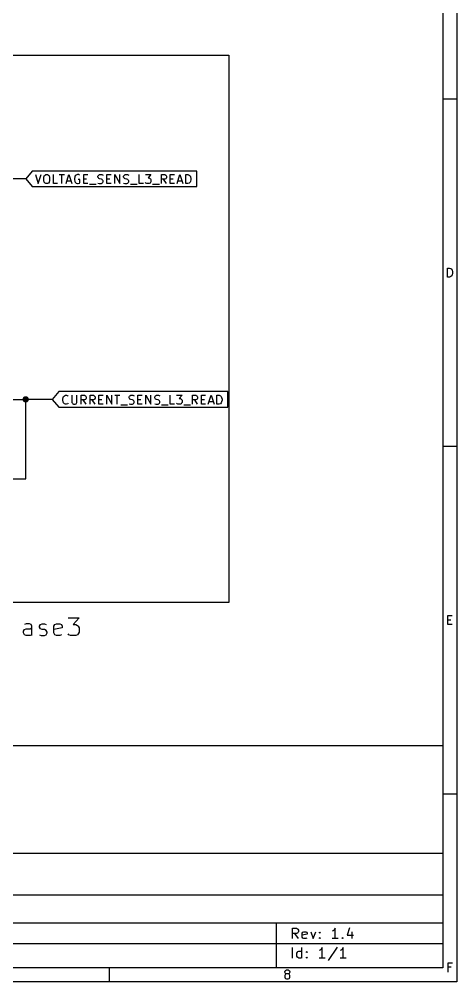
# Model space of a CAD drawing. Extents: x 0.4 to 16.1, y -11.3 to -0.4.
# Drawn here: x 13.66 to 16.14, y -11.3 to -5.85 of the extents above; entities that cross this region are included whole.
import ezdxf

# ---------------------------------------------------------------- set-up
doc = ezdxf.new("R2010")
doc.units = 0
doc.header["$MEASUREMENT"] = 0
for name, color, linetype in [('BLUE3', 171, 'CONTINUOUS'), ('GREEN3', 91, 'CONTINUOUS'), ('RED2', 1, 'CONTINUOUS')]:
    doc.layers.add(name, color=color, linetype=linetype)

msp = doc.modelspace()

# ---------------------------------------------------------------- linework, layer by layer
at = {"layer": 'BLUE3', "linetype": 'CONTINUOUS'}
for p, q in [((10.65, -6.05), (14.85, -6.05)), ((14.85, -6.05), (14.85, -9.15)), ((14.85, -9.15), (10.65, -9.15)), ((13.9405, -9.23776), (14.0024, -9.23776)), ((14.0024, -9.23776), (13.969, -9.27585)), ((13.6881, -9.31395), (13.6928, -9.30443)), ((13.6881, -9.32347), (13.6881, -9.31395)), ((13.6928, -9.333), (13.6881, -9.32347)), ((13.7024, -9.27109), (13.6928, -9.27585)), ((13.6928, -9.30443), (13.7024, -9.29967)), ((13.7214, -9.27109), (13.7024, -9.27109)), ((13.7024, -9.29967), (13.7262, -9.29967)), ((13.7309, -9.27585), (13.7214, -9.27109)), ((13.7262, -9.29967), (13.7357, -9.2949)), ((13.7357, -9.28538), (13.7309, -9.27585)), ((13.7357, -9.33776), (13.7357, -9.28538)), ((13.7786, -9.28538), (13.7833, -9.27585)), ((13.7786, -9.29014), (13.7786, -9.28538)), ((13.7833, -9.29967), (13.7786, -9.29014)), ((13.7833, -9.27585), (13.7928, -9.27109)), ((13.7928, -9.30443), (13.7833, -9.29967)), ((13.7928, -9.27109), (13.8071, -9.27109)), ((13.8071, -9.30443), (13.7928, -9.30443)), ((13.8071, -9.27109), (13.8167, -9.27585)), ((13.8167, -9.30919), (13.8071, -9.30443)), ((13.8214, -9.31871), (13.8167, -9.30919)), ((13.8167, -9.333), (13.8214, -9.32347)), ((13.8214, -9.32347), (13.8214, -9.31871)), ((13.8595, -9.28538), (13.8643, -9.27585)), ((13.8595, -9.32347), (13.8595, -9.28538)), ((13.9071, -9.2949), (13.8595, -9.30443)), ((13.8643, -9.333), (13.8595, -9.32347)), ((13.8643, -9.27585), (13.8738, -9.27109)), ((13.8738, -9.27109), (13.8928, -9.27109)), ((13.8928, -9.27109), (13.9024, -9.27585)), ((13.9024, -9.27585), (13.9071, -9.28538)), ((13.9071, -9.28538), (13.9071, -9.2949)), ((13.969, -9.27585), (13.9833, -9.27585)), ((13.9833, -9.27585), (13.9928, -9.28062)), ((13.9928, -9.28062), (13.9976, -9.28538)), ((13.9976, -9.28538), (14.0024, -9.2949)), ((14.0024, -9.31871), (13.9976, -9.32824)), ((14.0024, -9.2949), (14.0024, -9.31871)), ((13.7024, -9.33776), (13.6928, -9.333)), ((13.7262, -9.33776), (13.7024, -9.33776)), ((13.7357, -9.333), (13.7262, -9.33776)), ((13.7786, -9.333), (13.7881, -9.33776)), ((13.7881, -9.33776), (13.8071, -9.33776)), ((13.8071, -9.33776), (13.8167, -9.333)), ((13.8738, -9.33776), (13.8643, -9.333)), ((13.8928, -9.33776), (13.8738, -9.33776)), ((13.9024, -9.333), (13.8928, -9.33776)), ((13.9452, -9.333), (13.9405, -9.32824)), ((13.9547, -9.33776), (13.9452, -9.333)), ((13.9833, -9.33776), (13.9547, -9.33776)), ((13.9928, -9.333), (13.9833, -9.33776)), ((13.9976, -9.32824), (13.9928, -9.333))]:
    msp.add_line(p, q, dxfattribs=at)
at = {"layer": 'GREEN3', "linetype": 'CONTINUOUS'}
for p, q in [((13.7, -6.75), (13.6, -6.75)), ((13.55, -8), (13.7, -8)), ((13.7, -8.45), (13.7, -8)), ((13.85, -8), (13.7, -8)), ((13.2, -8.45), (13.7, -8.45))]:
    msp.add_line(p, q, dxfattribs=at)
at = {"layer": 'GREEN3', "const_width": 0.018}
msp.add_lwpolyline([(13.691, -8, 1), (13.709, -8, 1)], format="xyb", close=True, dxfattribs=at)
at = {"layer": 'RED2', "linetype": 'CONTINUOUS'}
for p, q in [((16.1413, -0.3937), (16.1413, -11.2993)), ((16.0626, -0.47244), (16.0626, -11.2206)), ((16.1413, -6.29921), (16.0626, -6.29921)), ((13.7375, -6.70624), (13.7, -6.75)), ((14.6696, -6.70624), (13.7375, -6.70624)), ((14.6696, -6.75), (14.6696, -6.70624)), ((13.7, -6.75), (13.7375, -6.79376)), ((13.7548, -6.7267), (13.7714, -6.7767)), ((13.7714, -6.7767), (13.7881, -6.7267)), ((13.8024, -6.74337), (13.8048, -6.73385)), ((13.8024, -6.76004), (13.8024, -6.74337)), ((13.8048, -6.76956), (13.8024, -6.76004)), ((13.8048, -6.73385), (13.8095, -6.72909)), ((13.8095, -6.72909), (13.8143, -6.7267)), ((13.8143, -6.7267), (13.8238, -6.7267)), ((13.8238, -6.7267), (13.8286, -6.72909)), ((13.8286, -6.72909), (13.8333, -6.73385)), ((13.8333, -6.73385), (13.8357, -6.74337)), ((13.8357, -6.76004), (13.8333, -6.76956)), ((13.8357, -6.74337), (13.8357, -6.76004)), ((13.8571, -6.7767), (13.8571, -6.7267)), ((13.8905, -6.7267), (13.919, -6.7267)), ((13.9048, -6.7767), (13.9048, -6.7267)), ((13.9286, -6.7767), (13.9452, -6.7267)), ((13.9452, -6.7267), (13.9619, -6.7767)), ((13.9786, -6.73861), (13.9762, -6.74813)), ((13.9762, -6.74813), (13.9762, -6.75528)), ((13.9762, -6.75528), (13.9786, -6.7648)), ((13.981, -6.73385), (13.9786, -6.73861)), ((13.9857, -6.72909), (13.981, -6.73385)), ((13.9929, -6.7267), (13.9857, -6.72909)), ((14, -6.7267), (13.9929, -6.7267)), ((14.0071, -6.75528), (13.9976, -6.75528)), ((14.0048, -6.72909), (14, -6.7267)), ((14.0071, -6.77194), (14.0071, -6.75528)), ((14.0286, -6.7767), (14.0286, -6.7267)), ((14.0286, -6.7267), (14.0524, -6.7267)), ((14.0286, -6.75052), (14.0452, -6.75052)), ((14.1095, -6.73623), (14.1119, -6.73147)), ((14.1095, -6.74099), (14.1095, -6.73623)), ((14.1119, -6.74575), (14.1095, -6.74099)), ((14.1119, -6.73147), (14.1143, -6.72909)), ((14.1143, -6.74813), (14.1119, -6.74575)), ((14.1143, -6.72909), (14.119, -6.7267)), ((14.119, -6.75052), (14.1143, -6.74813)), ((14.119, -6.7267), (14.1309, -6.7267)), ((14.1286, -6.7529), (14.119, -6.75052)), ((14.1333, -6.75528), (14.1286, -6.7529)), ((14.1309, -6.7267), (14.1381, -6.72909)), ((14.1357, -6.75766), (14.1333, -6.75528)), ((14.1381, -6.76242), (14.1357, -6.75766)), ((14.1595, -6.7767), (14.1595, -6.7267)), ((14.1595, -6.7267), (14.1833, -6.7267)), ((14.1595, -6.75052), (14.1762, -6.75052)), ((14.2048, -6.7767), (14.2048, -6.7267)), ((14.2048, -6.7267), (14.2333, -6.7767)), ((14.2333, -6.7767), (14.2333, -6.7267)), ((14.2548, -6.73623), (14.2571, -6.73147)), ((14.2548, -6.74099), (14.2548, -6.73623)), ((14.2571, -6.74575), (14.2548, -6.74099)), ((14.2571, -6.73147), (14.2595, -6.72909)), ((14.2595, -6.74813), (14.2571, -6.74575)), ((14.2595, -6.72909), (14.2643, -6.7267)), ((14.2643, -6.75052), (14.2595, -6.74813)), ((14.2643, -6.7267), (14.2762, -6.7267)), ((14.2738, -6.7529), (14.2643, -6.75052)), ((14.2786, -6.75528), (14.2738, -6.7529)), ((14.2762, -6.7267), (14.2833, -6.72909)), ((14.2809, -6.75766), (14.2786, -6.75528)), ((14.2833, -6.76242), (14.2809, -6.75766)), ((14.3429, -6.7767), (14.3429, -6.7267)), ((14.3786, -6.7267), (14.4095, -6.7267)), ((14.4095, -6.7267), (14.3929, -6.74575)), ((14.3929, -6.74575), (14.4, -6.74575)), ((14.4, -6.74575), (14.4048, -6.74813)), ((14.4048, -6.74813), (14.4071, -6.75052)), ((14.4071, -6.75052), (14.4095, -6.75528)), ((14.4095, -6.75528), (14.4095, -6.76718)), ((14.469, -6.7767), (14.469, -6.7267)), ((14.469, -6.7267), (14.4881, -6.7267)), ((14.4881, -6.7529), (14.469, -6.7529)), ((14.4976, -6.7767), (14.4809, -6.7529)), ((14.4881, -6.7267), (14.4929, -6.72909)), ((14.4929, -6.75052), (14.4881, -6.7529)), ((14.4929, -6.72909), (14.4952, -6.73147)), ((14.4952, -6.74813), (14.4929, -6.75052)), ((14.4952, -6.73147), (14.4976, -6.73623)), ((14.4976, -6.74337), (14.4952, -6.74813)), ((14.4976, -6.73623), (14.4976, -6.74337)), ((14.519, -6.7767), (14.519, -6.7267)), ((14.519, -6.7267), (14.5429, -6.7267)), ((14.519, -6.75052), (14.5357, -6.75052)), ((14.5571, -6.7767), (14.5738, -6.7267)), ((14.5738, -6.7267), (14.5905, -6.7767)), ((14.6071, -6.7767), (14.6071, -6.7267)), ((14.6071, -6.7267), (14.619, -6.7267)), ((14.619, -6.7267), (14.6262, -6.72909)), ((14.6262, -6.72909), (14.6309, -6.73385)), ((14.6309, -6.73385), (14.6333, -6.73861)), ((14.6333, -6.73861), (14.6357, -6.74813)), ((14.6357, -6.75528), (14.6333, -6.7648)), ((14.6357, -6.74813), (14.6357, -6.75528)), ((14.6696, -6.79376), (14.6696, -6.75)), ((13.7375, -6.79376), (14.6696, -6.79376)), ((13.8095, -6.77433), (13.8048, -6.76956)), ((13.8143, -6.7767), (13.8095, -6.77433)), ((13.8238, -6.7767), (13.8143, -6.7767)), ((13.8286, -6.77433), (13.8238, -6.7767)), ((13.8333, -6.76956), (13.8286, -6.77433)), ((13.881, -6.7767), (13.8571, -6.7767)), ((13.9333, -6.76242), (13.9571, -6.76242)), ((13.9786, -6.7648), (13.981, -6.76956)), ((13.981, -6.76956), (13.9857, -6.77433)), ((13.9857, -6.77433), (13.9929, -6.7767)), ((13.9929, -6.7767), (13.9976, -6.7767)), ((13.9976, -6.7767), (14.0048, -6.77433)), ((14.0048, -6.77433), (14.0071, -6.77194)), ((14.0524, -6.7767), (14.0286, -6.7767)), ((14.0619, -6.78147), (14.1, -6.78147)), ((14.1095, -6.77433), (14.1167, -6.7767)), ((14.1167, -6.7767), (14.1286, -6.7767)), ((14.1286, -6.7767), (14.1333, -6.77433)), ((14.1333, -6.77433), (14.1357, -6.77194)), ((14.1357, -6.77194), (14.1381, -6.76718)), ((14.1381, -6.76718), (14.1381, -6.76242)), ((14.1833, -6.7767), (14.1595, -6.7767)), ((14.2548, -6.77433), (14.2619, -6.7767)), ((14.2619, -6.7767), (14.2738, -6.7767)), ((14.2738, -6.7767), (14.2786, -6.77433)), ((14.2786, -6.77433), (14.2809, -6.77194)), ((14.2809, -6.77194), (14.2833, -6.76718)), ((14.2833, -6.76718), (14.2833, -6.76242)), ((14.2929, -6.78147), (14.3309, -6.78147)), ((14.3667, -6.7767), (14.3429, -6.7767)), ((14.3809, -6.77433), (14.3786, -6.77194)), ((14.3857, -6.7767), (14.3809, -6.77433)), ((14.4, -6.7767), (14.3857, -6.7767)), ((14.4048, -6.77433), (14.4, -6.7767)), ((14.4071, -6.77194), (14.4048, -6.77433)), ((14.4095, -6.76718), (14.4071, -6.77194)), ((14.419, -6.78147), (14.4571, -6.78147)), ((14.5429, -6.7767), (14.519, -6.7767)), ((14.5619, -6.76242), (14.5857, -6.76242)), ((14.619, -6.7767), (14.6071, -6.7767)), ((14.6262, -6.77433), (14.619, -6.7767)), ((14.6309, -6.76956), (14.6262, -6.77433)), ((14.6333, -6.7648), (14.6309, -6.76956)), ((16.0885, -7.30715), (16.0885, -7.25596)), ((16.0885, -7.25596), (16.1007, -7.25596)), ((16.1007, -7.25596), (16.108, -7.2584)), ((16.108, -7.30471), (16.1007, -7.30715)), ((16.108, -7.2584), (16.1129, -7.26328)), ((16.1129, -7.29983), (16.108, -7.30471)), ((16.1129, -7.26328), (16.1153, -7.26815)), ((16.1153, -7.29496), (16.1129, -7.29983)), ((16.1153, -7.26815), (16.1178, -7.2779)), ((16.1178, -7.28521), (16.1153, -7.29496)), ((16.1178, -7.2779), (16.1178, -7.28521)), ((16.1007, -7.30715), (16.0885, -7.30715)), ((13.8875, -7.95624), (13.85, -8)), ((14.8458, -7.95624), (13.8875, -7.95624)), ((14.8458, -8), (14.8458, -7.95624)), ((13.85, -8), (13.8875, -8.04376)), ((13.9095, -7.99813), (13.9119, -7.98861)), ((13.9095, -8.00528), (13.9095, -7.99813)), ((13.9119, -8.0148), (13.9095, -8.00528)), ((13.9119, -7.98861), (13.9143, -7.98385)), ((13.9143, -8.01956), (13.9119, -8.0148)), ((13.9143, -7.98385), (13.919, -7.97909)), ((13.919, -7.97909), (13.9262, -7.9767)), ((13.9262, -7.9767), (13.9309, -7.9767)), ((13.9309, -7.9767), (13.9381, -7.97909)), ((13.9381, -7.97909), (13.9405, -7.98147)), ((13.9619, -7.9767), (13.9619, -8.01718)), ((13.9905, -8.01718), (13.9905, -7.9767)), ((14.0143, -8.0267), (14.0143, -7.9767)), ((14.0143, -7.9767), (14.0333, -7.9767)), ((14.0333, -8.0029), (14.0143, -8.0029)), ((14.0429, -8.0267), (14.0262, -8.0029)), ((14.0333, -7.9767), (14.0381, -7.97909)), ((14.0381, -8.00052), (14.0333, -8.0029)), ((14.0381, -7.97909), (14.0405, -7.98147)), ((14.0405, -7.99813), (14.0381, -8.00052)), ((14.0405, -7.98147), (14.0429, -7.98623)), ((14.0429, -7.99337), (14.0405, -7.99813)), ((14.0429, -7.98623), (14.0429, -7.99337)), ((14.0643, -8.0267), (14.0643, -7.9767)), ((14.0643, -7.9767), (14.0833, -7.9767)), ((14.0833, -8.0029), (14.0643, -8.0029)), ((14.0929, -8.0267), (14.0762, -8.0029)), ((14.0833, -7.9767), (14.0881, -7.97909)), ((14.0881, -8.00052), (14.0833, -8.0029)), ((14.0881, -7.97909), (14.0905, -7.98147)), ((14.0905, -7.99813), (14.0881, -8.00052)), ((14.0905, -7.98147), (14.0929, -7.98623)), ((14.0929, -7.99337), (14.0905, -7.99813)), ((14.0929, -7.98623), (14.0929, -7.99337)), ((14.1143, -8.0267), (14.1143, -7.9767)), ((14.1143, -7.9767), (14.1381, -7.9767)), ((14.1143, -8.00052), (14.131, -8.00052)), ((14.1595, -8.0267), (14.1595, -7.9767)), ((14.1595, -7.9767), (14.1881, -8.0267)), ((14.1881, -8.0267), (14.1881, -7.9767)), ((14.2048, -7.9767), (14.2333, -7.9767)), ((14.219, -8.0267), (14.219, -7.9767)), ((14.2857, -7.98623), (14.2881, -7.98147)), ((14.2857, -7.99099), (14.2857, -7.98623)), ((14.2881, -7.99575), (14.2857, -7.99099)), ((14.2881, -7.98147), (14.2905, -7.97909)), ((14.2905, -7.99813), (14.2881, -7.99575)), ((14.2905, -7.97909), (14.2952, -7.9767)), ((14.2952, -8.00052), (14.2905, -7.99813)), ((14.2952, -7.9767), (14.3071, -7.9767)), ((14.3048, -8.0029), (14.2952, -8.00052)), ((14.3095, -8.00528), (14.3048, -8.0029)), ((14.3071, -7.9767), (14.3143, -7.97909)), ((14.3119, -8.00766), (14.3095, -8.00528)), ((14.3143, -8.01242), (14.3119, -8.00766)), ((14.3143, -8.01718), (14.3143, -8.01242)), ((14.3357, -8.0267), (14.3357, -7.9767)), ((14.3357, -7.9767), (14.3595, -7.9767)), ((14.3357, -8.00052), (14.3524, -8.00052)), ((14.3809, -8.0267), (14.3809, -7.9767)), ((14.3809, -7.9767), (14.4095, -8.0267)), ((14.4095, -8.0267), (14.4095, -7.9767)), ((14.4309, -7.98623), (14.4333, -7.98147)), ((14.4309, -7.99099), (14.4309, -7.98623)), ((14.4333, -7.99575), (14.4309, -7.99099)), ((14.4333, -7.98147), (14.4357, -7.97909)), ((14.4357, -7.99813), (14.4333, -7.99575)), ((14.4357, -7.97909), (14.4405, -7.9767)), ((14.4405, -8.00052), (14.4357, -7.99813)), ((14.4405, -7.9767), (14.4524, -7.9767)), ((14.45, -8.0029), (14.4405, -8.00052)), ((14.4548, -8.00528), (14.45, -8.0029)), ((14.4524, -7.9767), (14.4595, -7.97909)), ((14.4571, -8.00766), (14.4548, -8.00528)), ((14.4595, -8.01242), (14.4571, -8.00766)), ((14.4595, -8.01718), (14.4595, -8.01242)), ((14.519, -8.0267), (14.519, -7.9767)), ((14.5548, -7.9767), (14.5857, -7.9767)), ((14.5857, -7.9767), (14.569, -7.99575)), ((14.569, -7.99575), (14.5762, -7.99575)), ((14.5762, -7.99575), (14.5809, -7.99813)), ((14.5809, -7.99813), (14.5833, -8.00052)), ((14.5833, -8.00052), (14.5857, -8.00528)), ((14.5857, -8.00528), (14.5857, -8.01718)), ((14.6452, -8.0267), (14.6452, -7.9767)), ((14.6452, -7.9767), (14.6643, -7.9767)), ((14.6643, -8.0029), (14.6452, -8.0029)), ((14.6738, -8.0267), (14.6571, -8.0029)), ((14.6643, -7.9767), (14.669, -7.97909)), ((14.669, -8.00052), (14.6643, -8.0029)), ((14.669, -7.97909), (14.6714, -7.98147)), ((14.6714, -7.99813), (14.669, -8.00052)), ((14.6714, -7.98147), (14.6738, -7.98623)), ((14.6738, -7.99337), (14.6714, -7.99813)), ((14.6738, -7.98623), (14.6738, -7.99337)), ((14.6952, -8.0267), (14.6952, -7.9767)), ((14.6952, -7.9767), (14.719, -7.9767)), ((14.6952, -8.00052), (14.7119, -8.00052)), ((14.7333, -8.0267), (14.75, -7.9767)), ((14.7381, -8.01242), (14.7619, -8.01242)), ((14.75, -7.9767), (14.7667, -8.0267)), ((14.7833, -8.0267), (14.7833, -7.9767)), ((14.7833, -7.9767), (14.7952, -7.9767)), ((14.7952, -7.9767), (14.8024, -7.97909)), ((14.8024, -7.97909), (14.8071, -7.98385)), ((14.8071, -7.98385), (14.8095, -7.98861)), ((14.8095, -8.0148), (14.8071, -8.01956)), ((14.8095, -7.98861), (14.8119, -7.99813)), ((14.8119, -8.00528), (14.8095, -8.0148)), ((14.8119, -7.99813), (14.8119, -8.00528)), ((14.8458, -8.04376), (14.8458, -8)), ((13.8875, -8.04376), (14.8458, -8.04376)), ((13.919, -8.02433), (13.9143, -8.01956)), ((13.9262, -8.0267), (13.919, -8.02433)), ((13.9309, -8.0267), (13.9262, -8.0267)), ((13.9381, -8.02433), (13.9309, -8.0267)), ((13.9405, -8.02194), (13.9381, -8.02433)), ((13.9619, -8.01718), (13.9643, -8.02194)), ((13.9643, -8.02194), (13.9667, -8.02433)), ((13.9667, -8.02433), (13.9714, -8.0267)), ((13.9714, -8.0267), (13.9809, -8.0267)), ((13.9809, -8.0267), (13.9857, -8.02433)), ((13.9857, -8.02433), (13.9881, -8.02194)), ((13.9881, -8.02194), (13.9905, -8.01718)), ((14.1381, -8.0267), (14.1143, -8.0267)), ((14.2381, -8.03147), (14.2762, -8.03147)), ((14.2857, -8.02433), (14.2929, -8.0267)), ((14.2929, -8.0267), (14.3048, -8.0267)), ((14.3048, -8.0267), (14.3095, -8.02433)), ((14.3095, -8.02433), (14.3119, -8.02194)), ((14.3119, -8.02194), (14.3143, -8.01718)), ((14.3595, -8.0267), (14.3357, -8.0267)), ((14.4309, -8.02433), (14.4381, -8.0267)), ((14.4381, -8.0267), (14.45, -8.0267)), ((14.45, -8.0267), (14.4548, -8.02433)), ((14.4548, -8.02433), (14.4571, -8.02194)), ((14.4571, -8.02194), (14.4595, -8.01718)), ((14.469, -8.03147), (14.5071, -8.03147)), ((14.5429, -8.0267), (14.519, -8.0267)), ((14.5571, -8.02433), (14.5548, -8.02194)), ((14.5619, -8.0267), (14.5571, -8.02433)), ((14.5762, -8.0267), (14.5619, -8.0267)), ((14.5809, -8.02433), (14.5762, -8.0267)), ((14.5833, -8.02194), (14.5809, -8.02433)), ((14.5857, -8.01718), (14.5833, -8.02194)), ((14.5952, -8.03147), (14.6333, -8.03147)), ((14.719, -8.0267), (14.6952, -8.0267)), ((14.7952, -8.0267), (14.7833, -8.0267)), ((14.8024, -8.02433), (14.7952, -8.0267)), ((14.8071, -8.01956), (14.8024, -8.02433)), ((16.1413, -8.26772), (16.0626, -8.26772)), ((16.091, -9.27565), (16.091, -9.22447)), ((16.091, -9.22447), (16.1153, -9.22447)), ((16.091, -9.24884), (16.108, -9.24884)), ((16.1153, -9.27565), (16.091, -9.27565)), ((11.8106, -9.96072), (16.0626, -9.96072)), ((16.0626, -9.96072), (16.0626, -11.2206)), ((16.1413, -10.2362), (16.0626, -10.2362)), ((11.8106, -10.571), (16.0626, -10.571)), ((11.8106, -10.8072), (16.0626, -10.8072)), ((11.8106, -10.9647), (16.0626, -10.9647)), ((15.1177, -10.9647), (15.1177, -11.2206)), ((15.2105, -11.055), (15.2105, -10.9959)), ((15.2105, -10.9959), (15.233, -10.9959)), ((15.233, -10.9959), (15.2386, -10.9987)), ((15.2386, -10.9987), (15.2414, -11.0015)), ((15.2414, -11.0015), (15.2442, -11.0072)), ((15.2442, -11.0072), (15.2442, -11.0156)), ((15.4411, -11.01), (15.4355, -11.0128)), ((15.4467, -11.0043), (15.4411, -11.01)), ((15.4523, -10.9959), (15.4467, -11.0043)), ((15.4523, -11.055), (15.4523, -10.9959)), ((15.5339, -10.9931), (15.5198, -11.0353)), ((15.233, -11.0268), (15.2105, -11.0268)), ((15.2442, -11.055), (15.2245, -11.0268)), ((15.2386, -11.024), (15.233, -11.0268)), ((15.2414, -11.0212), (15.2386, -11.024)), ((15.2442, -11.0156), (15.2414, -11.0212)), ((15.2667, -11.024), (15.2695, -11.0184)), ((15.2667, -11.0465), (15.2667, -11.024)), ((15.2948, -11.0297), (15.2667, -11.0353)), ((15.2695, -11.0522), (15.2667, -11.0465)), ((15.2695, -11.0184), (15.2752, -11.0156)), ((15.2752, -11.055), (15.2695, -11.0522)), ((15.2752, -11.0156), (15.2864, -11.0156)), ((15.2864, -11.055), (15.2752, -11.055)), ((15.2864, -11.0156), (15.292, -11.0184)), ((15.292, -11.0522), (15.2864, -11.055)), ((15.292, -11.0184), (15.2948, -11.024)), ((15.2948, -11.024), (15.2948, -11.0297)), ((15.3145, -11.0156), (15.3286, -11.055)), ((15.3286, -11.055), (15.3426, -11.0156)), ((15.3623, -11.0212), (15.3651, -11.0184)), ((15.3651, -11.024), (15.3623, -11.0212)), ((15.3623, -11.0522), (15.3651, -11.0493)), ((15.3651, -11.055), (15.3623, -11.0522)), ((15.3651, -11.0184), (15.368, -11.0212)), ((15.3651, -11.0184), (15.3651, -11.024)), ((15.368, -11.0212), (15.3651, -11.024)), ((15.3651, -11.0493), (15.368, -11.0522)), ((15.3651, -11.0493), (15.3651, -11.055)), ((15.368, -11.0522), (15.3651, -11.055)), ((15.4692, -11.055), (15.4355, -11.055)), ((15.4917, -11.0522), (15.4945, -11.0493)), ((15.4945, -11.055), (15.4917, -11.0522)), ((15.4945, -11.0493), (15.4973, -11.0522)), ((15.4945, -11.0493), (15.4945, -11.055)), ((15.4973, -11.0522), (15.4945, -11.055)), ((15.5198, -11.0353), (15.5564, -11.0353)), ((15.5479, -11.0156), (15.5479, -11.055)), ((11.8106, -11.0828), (16.0626, -11.0828)), ((15.2105, -11.1652), (15.2105, -11.1061)), ((15.2639, -11.1652), (15.2639, -11.1061)), ((15.368, -11.1202), (15.3623, -11.123)), ((15.3736, -11.1146), (15.368, -11.1202)), ((15.3792, -11.1061), (15.3736, -11.1146)), ((15.3792, -11.1652), (15.3792, -11.1061)), ((15.4636, -11.1033), (15.413, -11.1793)), ((15.4861, -11.1202), (15.4804, -11.123)), ((15.4917, -11.1146), (15.4861, -11.1202)), ((15.4973, -11.1061), (15.4917, -11.1146)), ((15.4973, -11.1652), (15.4973, -11.1061)), ((15.2358, -11.1371), (15.2386, -11.1315)), ((15.2358, -11.154), (15.2358, -11.1371)), ((15.2386, -11.1596), (15.2358, -11.154)), ((15.2386, -11.1315), (15.2414, -11.1286)), ((15.2414, -11.1624), (15.2386, -11.1596)), ((15.2414, -11.1286), (15.247, -11.1258)), ((15.247, -11.1652), (15.2414, -11.1624)), ((15.247, -11.1258), (15.2583, -11.1258)), ((15.2583, -11.1652), (15.247, -11.1652)), ((15.2583, -11.1258), (15.2639, -11.1286)), ((15.2639, -11.1624), (15.2583, -11.1652)), ((15.2892, -11.1315), (15.292, -11.1286)), ((15.292, -11.1343), (15.2892, -11.1315)), ((15.2892, -11.1624), (15.292, -11.1596)), ((15.292, -11.1652), (15.2892, -11.1624)), ((15.292, -11.1286), (15.2948, -11.1315)), ((15.292, -11.1286), (15.292, -11.1343)), ((15.2948, -11.1315), (15.292, -11.1343)), ((15.292, -11.1596), (15.2948, -11.1624)), ((15.292, -11.1596), (15.292, -11.1652)), ((15.2948, -11.1624), (15.292, -11.1652)), ((15.3961, -11.1652), (15.3623, -11.1652)), ((15.5142, -11.1652), (15.4804, -11.1652)), ((16.0626, -11.2206), (0.47244, -11.2206)), ((16.0626, -11.2206), (11.8106, -11.2206)), ((14.1732, -11.2206), (14.1732, -11.2993)), ((15.1721, -11.2349), (15.177, -11.2324)), ((15.177, -11.2324), (15.1867, -11.2324)), ((15.1867, -11.2324), (15.1916, -11.2349)), ((16.0922, -11.2442), (16.0922, -11.193)), ((16.0922, -11.193), (16.1166, -11.193)), ((16.1092, -11.2173), (16.0922, -11.2173)), ((15.1672, -11.2422), (15.1697, -11.2373)), ((15.1672, -11.2446), (15.1672, -11.2422)), ((15.1697, -11.2495), (15.1672, -11.2446)), ((15.1697, -11.2592), (15.1672, -11.2641)), ((15.1672, -11.2641), (15.1672, -11.2739)), ((15.1672, -11.2739), (15.1697, -11.2787)), ((15.1697, -11.2373), (15.1721, -11.2349)), ((15.1721, -11.2519), (15.1697, -11.2495)), ((15.1721, -11.2568), (15.1697, -11.2592)), ((15.1697, -11.2787), (15.1721, -11.2812)), ((15.177, -11.2544), (15.1721, -11.2519)), ((15.177, -11.2544), (15.1721, -11.2568)), ((15.1721, -11.2812), (15.177, -11.2836)), ((15.1867, -11.2544), (15.177, -11.2544)), ((15.177, -11.2836), (15.1867, -11.2836)), ((15.1916, -11.2519), (15.1867, -11.2544)), ((15.1916, -11.2568), (15.1867, -11.2544)), ((15.1867, -11.2836), (15.1916, -11.2812)), ((15.1916, -11.2349), (15.194, -11.2373)), ((15.194, -11.2495), (15.1916, -11.2519)), ((15.194, -11.2592), (15.1916, -11.2568)), ((15.1916, -11.2812), (15.194, -11.2787)), ((15.194, -11.2373), (15.1965, -11.2422)), ((15.1965, -11.2446), (15.194, -11.2495)), ((15.1965, -11.2641), (15.194, -11.2592)), ((15.194, -11.2787), (15.1965, -11.2739)), ((15.1965, -11.2422), (15.1965, -11.2446)), ((15.1965, -11.2739), (15.1965, -11.2641)), ((16.1413, -11.2993), (0.3937, -11.2993))]:
    msp.add_line(p, q, dxfattribs=at)

doc.saveas('drawing.dxf')
